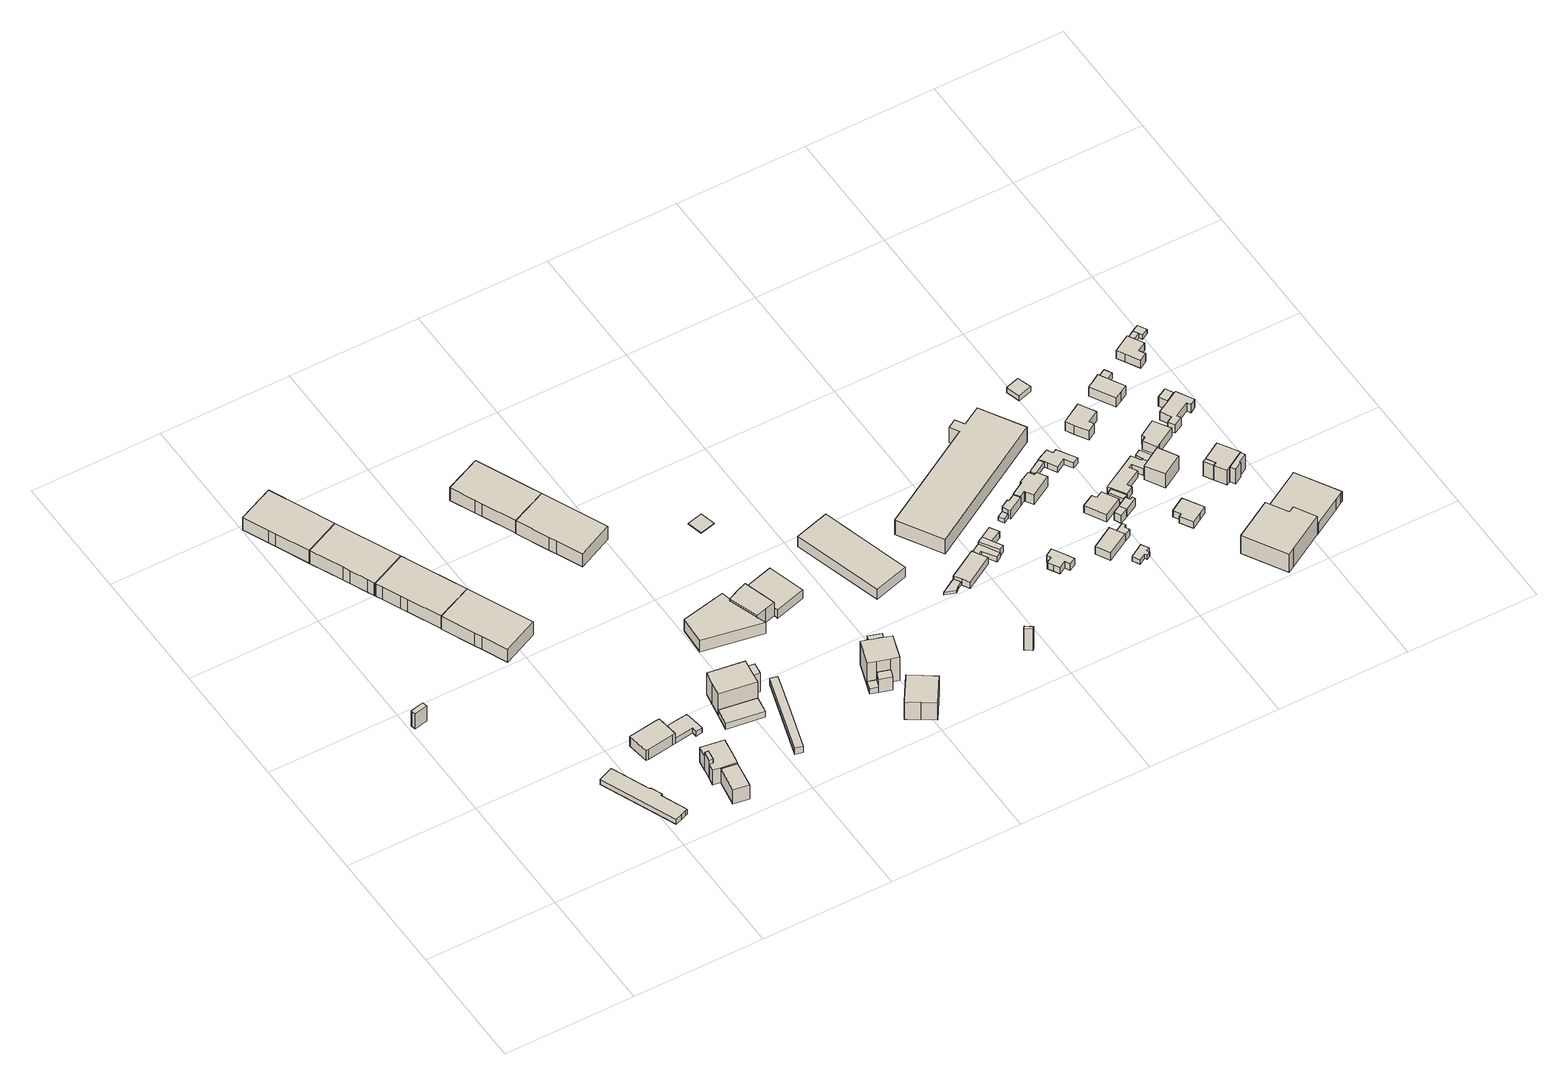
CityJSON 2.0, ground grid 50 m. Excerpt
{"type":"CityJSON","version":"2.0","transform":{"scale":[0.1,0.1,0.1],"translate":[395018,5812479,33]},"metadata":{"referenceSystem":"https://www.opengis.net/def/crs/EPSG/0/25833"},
"CityObjects":{
"building1":{"type":"Building","attributes":{"Gemeindeschluessel":"11000008","BezugspunktDach":"2200","function":"51009_1610","measuredHeight":7.17,"storeysAboveGround":0},"address":[{"country":"Germany","locality":"Berlin"}],"geometry":[{"type":"Solid","lod":"1","boundaries":[[[[0,1,2,3]],[[4,5,6,7]],[[4,7,3,2]],[[5,4,2,1]],[[6,5,1,0]],[[7,6,0,3]]]]}]},
"building2":{"type":"Building","attributes":{"Gemeindeschluessel":"11000008","BezugspunktDach":"2200","function":"31001_2463","measuredHeight":3.11,"storeysAboveGround":1},"address":[{"country":"Germany","locality":"Berlin","thoroughfareNumber":"16 (2)","thoroughfareName":"Späthstraße"}],"geometry":[{"type":"Solid","lod":"1","boundaries":[[[[8,9,10,11,12,13,14,15,16,17,18]],[[19,20,21,22,23,24,25,26,27,28,29]],[[19,29,18,17]],[[20,19,17,16]],[[21,20,16,15]],[[22,21,15,14]],[[23,22,14,13]],[[24,23,13,12]],[[25,24,12,11]],[[26,25,11,10]],[[27,26,10,9]],[[28,27,9,8]],[[29,28,8,18]]]]}]},
"building3":{"type":"Building","attributes":{"Gemeindeschluessel":"11000008","BezugspunktDach":"2200","function":"31001_3060","measuredHeight":6.16,"storeysAboveGround":2},"address":[{"country":"Germany","locality":"Berlin","thoroughfareNumber":"89 (3)","thoroughfareName":"Haarlemer Straße"}],"geometry":[{"type":"Solid","lod":"1","boundaries":[[[[30,31,32,33,34,35]],[[36,37,38,39,40,41]],[[36,41,35,34]],[[37,36,34,33]],[[38,37,33,32]],[[39,38,32,31]],[[40,39,31,30]],[[41,40,30,35]]]]}]},
"building4":{"type":"Building","attributes":{"Gemeindeschluessel":"11000008","BezugspunktDach":"2200","function":"31001_3060","measuredHeight":6.21,"storeysAboveGround":2},"address":[{"country":"Germany","locality":"Berlin","thoroughfareNumber":"89 (2)","thoroughfareName":"Haarlemer Straße"}],"geometry":[{"type":"Solid","lod":"1","boundaries":[[[[42,43,44,45,46,47,48,49,33,32]],[[50,51,52,53,54,55,56,57,58,59]],[[50,59,32,33]],[[51,50,33,49]],[[52,51,49,48]],[[53,52,48,47]],[[54,53,47,46]],[[55,54,46,45]],[[56,55,45,44]],[[57,56,44,43]],[[58,57,43,42]],[[59,58,42,32]]]]}]},
"building5":{"type":"Building","attributes":{"Gemeindeschluessel":"11000008","BezugspunktDach":"2200","function":"31001_3060","measuredHeight":6.17,"storeysAboveGround":2},"address":[{"country":"Germany","locality":"Berlin","thoroughfareNumber":"89 (1)","thoroughfareName":"Haarlemer Straße"}],"geometry":[{"type":"Solid","lod":"1","boundaries":[[[[60,61,62,63,64,65,66,67,47,46]],[[68,69,70,71,72,73,74,75,76,77]],[[68,77,46,47]],[[69,68,47,67]],[[70,69,67,66]],[[71,70,66,65]],[[72,71,65,64]],[[73,72,64,63]],[[74,73,63,62]],[[75,74,62,61]],[[76,75,61,60]],[[77,76,60,46]]]]}]},
"building6":{"type":"Building","attributes":{"Gemeindeschluessel":"11000008","BezugspunktDach":"2200","function":"31001_2120","measuredHeight":5.02,"storeysAboveGround":1},"address":[{"country":"Germany","locality":"Berlin","thoroughfareNumber":"16 (4)","thoroughfareName":"Späthstraße"}],"geometry":[{"type":"Solid","lod":"1","boundaries":[[[[78,79,80,81,82,83,84,85,86]],[[87,88,89,90,91,92,93,94,95]],[[87,95,86,85]],[[88,87,85,84]],[[89,88,84,83]],[[90,89,83,82]],[[91,90,82,81]],[[92,91,81,80]],[[93,92,80,79]],[[94,93,79,78]],[[95,94,78,86]]]]}]},
"building7":{"type":"Building","attributes":{"Gemeindeschluessel":"11000008","BezugspunktDach":"2200","function":"31001_3060","measuredHeight":6.37,"storeysAboveGround":2},"address":[{"country":"Germany","locality":"Berlin","thoroughfareNumber":"89","thoroughfareName":"Haarlemer Straße"}],"geometry":[{"type":"Solid","lod":"1","boundaries":[[[[96,97,98,99,65,64]],[[100,101,102,103,104,105]],[[100,105,64,65]],[[101,100,65,99]],[[102,101,99,98]],[[103,102,98,97]],[[104,103,97,96]],[[105,104,96,64]]]]}]},
"building8":{"type":"Building","attributes":{"Gemeindeschluessel":"11000008","BezugspunktDach":"2200","function":"51009_1610","measuredHeight":8.6,"storeysAboveGround":0},"address":[{"country":"Germany","locality":"Berlin"}],"geometry":[{"type":"Solid","lod":"1","boundaries":[[[[106,107,108,109]],[[110,111,112,113]],[[110,113,109,108]],[[111,110,108,107]],[[112,111,107,106]],[[113,112,106,109]]]]}]},
"building9":{"type":"Building","attributes":{"Gemeindeschluessel":"11000008","function":"31001_1010"},"address":[{"country":"Germany","locality":"Berlin","thoroughfareNumber":"16","thoroughfareName":"Späthstraße"}],"children":["building9-1","building9-2"]},
"building9-1":{"type":"BuildingPart","attributes":{"BezugspunktDach":"2200","measuredHeight":9.26,"storeysAboveGround":1},"parents":["building9"],"geometry":[{"type":"MultiSurface","lod":"1","boundaries":[[[114,115,116,117,118,119,120,121,122,123,124,125]],[[126,127,128,129,130,131,132,133,134,135,136,137]],[[126,137,125,124]],[[127,126,124,123]],[[128,127,123,122]],[[129,128,122,121]],[[130,129,121,120]],[[131,130,120,119]],[[132,131,119,118]],[[133,132,118,117]],[[134,133,117,116]],[[135,134,116,115]],[[138,139,115,114]],[[137,136,114,125]],[[136,135,139,138]]]}]},
"building9-2":{"type":"BuildingPart","attributes":{"BezugspunktDach":"2200","measuredHeight":8.13,"storeysAboveGround":1},"parents":["building9"],"geometry":[{"type":"Solid","lod":"1","boundaries":[[[[140,139,138,141]],[[136,135,142,143]],[[136,143,141,138]],[[142,135,139,140]],[[143,142,140,141]],[[135,136,138,139]]]]}]},
"building10":{"type":"Building","attributes":{"Gemeindeschluessel":"11000008","BezugspunktDach":"2200","function":"31001_2054","measuredHeight":2.86,"storeysAboveGround":1},"address":[{"country":"Germany","locality":"Berlin","thoroughfareNumber":"16 (3)","thoroughfareName":"Späthstraße"}],"geometry":[{"type":"Solid","lod":"1","boundaries":[[[[144,145,146,147,148,149,150,151]],[[152,153,154,155,156,157,158,159]],[[152,159,151,150]],[[153,152,150,149]],[[154,153,149,148]],[[155,154,148,147]],[[156,155,147,146]],[[157,156,146,145]],[[158,157,145,144]],[[159,158,144,151]]]]}]},
"building11":{"type":"Building","attributes":{"Gemeindeschluessel":"11000008","BezugspunktDach":"2200","function":"31001_2020","measuredHeight":2.78,"storeysAboveGround":1},"address":[{"country":"Germany","locality":"Berlin","thoroughfareNumber":"19 (1)","thoroughfareName":"Späthstraße"}],"geometry":[{"type":"Solid","lod":"1","boundaries":[[[[160,161,162,163]],[[164,165,166,167]],[[164,167,163,162]],[[165,164,162,161]],[[166,165,161,160]],[[167,166,160,163]]]]}]},
"building12":{"type":"Building","attributes":{"Gemeindeschluessel":"11000008","function":"31001_1010"},"address":[{"country":"Germany","locality":"Berlin","thoroughfareNumber":"19","thoroughfareName":"Späthstraße"}],"children":["building12-1","building12-2"]},
"building12-1":{"type":"BuildingPart","attributes":{"BezugspunktDach":"2200","measuredHeight":11.76,"storeysAboveGround":2},"parents":["building12"],"geometry":[{"type":"MultiSurface","lod":"1","boundaries":[[[168,169,170,171,172,173]],[[174,175,176,177,178,179]],[[174,179,173,172]],[[175,174,172,171]],[[176,175,171,170]],[[180,181,182,176,170,169]],[[178,183,184,180,177,169,168]],[[179,178,168,173]],[[177,182,181,180]],[[177,180,184,183]]]}]},
"building12-2":{"type":"BuildingPart","attributes":{"BezugspunktDach":"2200","measuredHeight":8.85,"storeysAboveGround":2},"parents":["building12"],"geometry":[{"type":"MultiSurface","lod":"1","boundaries":[[[185,186,181,184]],[[182,187,188,183]],[[187,182,181,186]],[[188,187,186,185]],[[183,188,185,184]],[[182,177,180,181]],[[183,184,180,177]]]}]},
"building13":{"type":"Building","attributes":{"Gemeindeschluessel":"11000008","BezugspunktDach":"2200","function":"31001_2143","measuredHeight":4.46,"storeysAboveGround":1},"address":[{"country":"Germany","locality":"Berlin","thoroughfareNumber":"19 (2)","thoroughfareName":"Späthstraße"}],"geometry":[{"type":"Solid","lod":"1","boundaries":[[[[189,190,191,192,193]],[[194,195,196,197,198]],[[194,198,193,192]],[[195,194,192,191]],[[196,195,191,190]],[[197,196,190,189]],[[198,197,189,193]]]]}]},
"building14":{"type":"Building","attributes":{"Gemeindeschluessel":"11000008","BezugspunktDach":"2200","function":"31001_3060","measuredHeight":6.05,"storeysAboveGround":2},"address":[{"country":"Germany","locality":"Berlin","thoroughfareNumber":"89 (5)","thoroughfareName":"Haarlemer Straße"}],"geometry":[{"type":"Solid","lod":"1","boundaries":[[[[199,200,201,202,203,204]],[[205,206,207,208,209,210]],[[205,210,204,203]],[[206,205,203,202]],[[207,206,202,201]],[[208,207,201,200]],[[209,208,200,199]],[[210,209,199,204]]]]}]},
"building15":{"type":"Building","attributes":{"Gemeindeschluessel":"11000008","BezugspunktDach":"2200","function":"31001_3060","measuredHeight":6.31,"storeysAboveGround":2},"address":[{"country":"Germany","locality":"Berlin","thoroughfareNumber":"89 (4)","thoroughfareName":"Haarlemer Straße"}],"geometry":[{"type":"Solid","lod":"1","boundaries":[[[[211,212,213,214,202,201]],[[215,216,217,218,219,220]],[[215,220,201,202]],[[216,215,202,214]],[[217,216,214,213]],[[218,217,213,212]],[[219,218,212,211]],[[220,219,211,201]]]]}]},
"building16":{"type":"Building","attributes":{"Gemeindeschluessel":"11000008","function":"51009_1610"},"address":[{"country":"Germany","locality":"Berlin"}],"children":["building16-1","building16-2"]},
"building16-1":{"type":"BuildingPart","attributes":{"BezugspunktDach":"2200","measuredHeight":5.35,"storeysAboveGround":0},"parents":["building16"],"geometry":[{"type":"Solid","lod":"1","boundaries":[[[[221,222,223,224,225,226,227]],[[228,229,230,231,232,233,234]],[[228,234,227,226]],[[229,228,226,225]],[[230,229,225,224]],[[233,232,222,221]],[[234,233,221,227]],[[230,224,223,231]],[[232,231,223,222]]]]}]},
"building16-2":{"type":"BuildingPart","attributes":{"BezugspunktDach":"2200","measuredHeight":6.79,"storeysAboveGround":0},"parents":["building16"],"geometry":[{"type":"MultiSurface","lod":"1","boundaries":[[[235,236,237,238,239,240,241]],[[230,242,243,244,245,232,231]],[[230,224,223,231,241,240]],[[242,230,240,239]],[[243,242,239,238]],[[244,243,238,237]],[[245,244,237,236]],[[232,245,236,235]],[[223,222,235,241]],[[231,223,224,230]],[[231,232,222,223]]]}]},
"building17":{"type":"Building","attributes":{"Gemeindeschluessel":"11000008","BezugspunktDach":"2200","function":"31001_2020","measuredHeight":8.89,"storeysAboveGround":2},"address":[{"country":"Germany","locality":"Berlin","thoroughfareNumber":"21 (1)","thoroughfareName":"Späthstraße"}],"geometry":[{"type":"Solid","lod":"1","boundaries":[[[[246,247,248,249,250,251,252]],[[253,254,255,256,257,258,259]],[[253,259,252,251]],[[254,253,251,250]],[[255,254,250,249]],[[256,255,249,248]],[[257,256,248,247]],[[258,257,247,246]],[[259,258,246,252]]]]}]},
"building18":{"type":"Building","attributes":{"Gemeindeschluessel":"11000008","function":"31001_1010"},"address":[{"country":"Germany","locality":"Berlin","thoroughfareNumber":"21, 22, 23","thoroughfareName":"Späthstraße"}],"children":["building18-1","building18-2","building18-3","building18-4"]},
"building18-1":{"type":"BuildingPart","attributes":{"BezugspunktDach":"2200","measuredHeight":11.66,"storeysAboveGround":3},"parents":["building18"],"geometry":[{"type":"MultiSurface","lod":"1","boundaries":[[[260,261,262,263,264,265,266,267,268,269]],[[270,271,272,273,274,275,276,277,278,279]],[[270,279,269,268]],[[271,270,268,267]],[[272,271,267,266]],[[280,281,266,265]],[[274,273,265,264]],[[275,274,264,263]],[[276,275,263,262]],[[277,276,262,261]],[[278,282,283,261,260]],[[284,285,278,260,269]],[[286,273,272,281,280]],[[277,283,282,278]],[[287,279,278,285,284]]]}]},
"building18-2":{"type":"BuildingPart","attributes":{"BezugspunktDach":"2200","measuredHeight":10.71,"storeysAboveGround":3},"parents":["building18"],"geometry":[{"type":"Solid","lod":"1","boundaries":[[[[280,288,289,290,281]],[[271,291,292,273,272]],[[271,272,281,290]],[[291,271,290,289]],[[292,291,289,288]],[[273,292,288,280]],[[272,273,280,281]]]]}]},
"building18-3":{"type":"BuildingPart","attributes":{"BezugspunktDach":"2200","measuredHeight":6.31,"storeysAboveGround":3},"parents":["building18"],"geometry":[{"type":"Solid","lod":"1","boundaries":[[[[293,283,282,294]],[[295,296,297,298]],[[295,285,299,298,294,282]],[[296,295,282,278,277,283]],[[297,296,283,293]],[[298,297,293,294]],[[298,299,285,295]],[[283,277,278,282]]]]}]},
"building18-4":{"type":"BuildingPart","attributes":{"BezugspunktDach":"2200","measuredHeight":2.58,"storeysAboveGround":3},"parents":["building18"],"geometry":[{"type":"Solid","lod":"1","boundaries":[[[[299,285,284,300]],[[301,295,298,302]],[[301,302,300,284]],[[295,301,284,279,278,285]],[[295,285,295,298]],[[302,298,299,300]],[[285,278,279,284]],[[295,285,299,298]]]]}]},
"building19":{"type":"Building","attributes":{"Gemeindeschluessel":"11000008","BezugspunktDach":"2200","function":"31001_2130","measuredHeight":3.97,"storeysAboveGround":1},"address":[{"country":"Germany","locality":"Berlin","thoroughfareNumber":"158","thoroughfareName":"Späthstraße"}],"geometry":[{"type":"Solid","lod":"1","boundaries":[[[[303,304,305,306,307,308]],[[309,310,311,312,313,314]],[[309,314,308,307]],[[310,309,307,306]],[[311,310,306,305]],[[312,311,305,304]],[[313,312,304,303]],[[314,313,303,308]]]]}]},
"building20":{"type":"Building","attributes":{"Gemeindeschluessel":"11000008","BezugspunktDach":"2200","function":"31001_3000","measuredHeight":0.2,"storeysAboveGround":1},"address":[{"country":"Germany","locality":"Berlin","thoroughfareNumber":"50","thoroughfareName":"Neue Späthstraße"}],"geometry":[{"type":"Solid","lod":"1","boundaries":[[[[315,316,317,318]],[[319,320,321,322]],[[319,322,318,317]],[[320,319,317,316]],[[321,320,316,315]],[[322,321,315,318]]]]}]},
"building21":{"type":"Building","attributes":{"Gemeindeschluessel":"11000008","BezugspunktDach":"2200","function":"31001_2054","measuredHeight":4.8,"storeysAboveGround":1},"address":[{"country":"Germany","locality":"Berlin","thoroughfareNumber":"49","thoroughfareName":"Neue Späthstraße"}],"geometry":[{"type":"Solid","lod":"1","boundaries":[[[[323,324,325,326]],[[327,328,329,330]],[[327,330,326,325]],[[328,327,325,324]],[[329,328,324,323]],[[330,329,323,326]]]]}]},
"building22":{"type":"Building","attributes":{"Gemeindeschluessel":"11000008","BezugspunktDach":"2200","function":"51009_1610","measuredHeight":10.32,"storeysAboveGround":0},"address":[{"country":"Germany","locality":"Berlin"}],"geometry":[{"type":"Solid","lod":"1","boundaries":[[[[331,332,333,334]],[[335,336,337,338]],[[335,338,334,333]],[[336,335,333,332]],[[337,336,332,331]],[[338,337,331,334]]]]}]},
"building23":{"type":"Building","attributes":{"Gemeindeschluessel":"11000008","BezugspunktDach":"2200","function":"31001_2463","measuredHeight":1.23,"storeysAboveGround":1},"address":[{"country":"Germany","locality":"Berlin","thoroughfareNumber":"154 (1)","thoroughfareName":"Späthstraße"}],"geometry":[{"type":"Solid","lod":"1","boundaries":[[[[339,340,341,342,343]],[[344,345,346,347,348]],[[344,348,343,342]],[[345,344,342,341]],[[346,345,341,340]],[[347,346,340,339]],[[348,347,339,343]]]]}]},
"building24":{"type":"Building","attributes":{"Gemeindeschluessel":"11000008","BezugspunktDach":"2200","function":"31001_1010","measuredHeight":3.31,"storeysAboveGround":1},"address":[{"country":"Germany","locality":"Berlin","thoroughfareNumber":"154","thoroughfareName":"Späthstraße"}],"geometry":[{"type":"Solid","lod":"1","boundaries":[[[[349,350,351,352,353,354]],[[355,356,357,358,359,360]],[[355,360,354,353]],[[356,355,353,352]],[[357,356,352,351]],[[358,357,351,350]],[[359,358,350,349]],[[360,359,349,354]]]]}]},
"building25":{"type":"Building","attributes":{"Gemeindeschluessel":"11000008","BezugspunktDach":"2200","function":"31001_2723","measuredHeight":2.35,"storeysAboveGround":1},"address":[{"country":"Germany","locality":"Berlin","thoroughfareNumber":"154 (2)","thoroughfareName":"Späthstraße"}],"geometry":[{"type":"Solid","lod":"1","boundaries":[[[[361,362,363,364,365,366]],[[367,368,369,370,371,372]],[[367,372,366,365]],[[368,367,365,364]],[[369,368,364,363]],[[370,369,363,362]],[[371,370,362,361]],[[372,371,361,366]]]]}]},
"building26":{"type":"Building","attributes":{"Gemeindeschluessel":"11000008","BezugspunktDach":"2200","function":"31001_2723","measuredHeight":3.11,"storeysAboveGround":1},"address":[{"country":"Germany","locality":"Berlin","thoroughfareNumber":"154 (3)","thoroughfareName":"Späthstraße"}],"geometry":[{"type":"Solid","lod":"1","boundaries":[[[[373,374,375,376,377]],[[378,379,380,381,382]],[[378,382,377,376]],[[379,378,376,375]],[[380,379,375,374]],[[381,380,374,373]],[[382,381,373,377]]]]}]},
"building27":{"type":"Building","attributes":{"Gemeindeschluessel":"11000008","BezugspunktDach":"2200","function":"31001_1312","measuredHeight":3.09,"storeysAboveGround":1},"address":[{"country":"Germany","locality":"Berlin","thoroughfareNumber":"154 (4)","thoroughfareName":"Späthstraße"}],"geometry":[{"type":"Solid","lod":"1","boundaries":[[[[375,383,384,376]],[[385,386,387,388]],[[385,388,376,384]],[[386,385,384,383]],[[387,386,383,375]],[[388,387,375,376]]]]}]},
"building28":{"type":"Building","attributes":{"Gemeindeschluessel":"11000008","BezugspunktDach":"2200","function":"31001_1312","measuredHeight":4.77,"storeysAboveGround":1},"address":[{"country":"Germany","locality":"Berlin","thoroughfareNumber":"154 (26)","thoroughfareName":"Späthstraße"}],"geometry":[{"type":"Solid","lod":"1","boundaries":[[[[389,390,391,392,393,394,395,396,397,398]],[[399,400,401,402,403,404,405,406,407,408]],[[399,408,398,397]],[[400,399,397,396]],[[401,400,396,395]],[[402,401,395,394]],[[403,402,394,393]],[[404,403,393,392]],[[405,404,392,391]],[[406,405,391,390]],[[407,406,390,389]],[[408,407,389,398]]]]}]},
"building29":{"type":"Building","attributes":{"Gemeindeschluessel":"11000008","BezugspunktDach":"2200","function":"31001_2723","measuredHeight":1.91,"storeysAboveGround":1},"address":[{"country":"Germany","locality":"Berlin","thoroughfareNumber":"154 (5)","thoroughfareName":"Späthstraße"}],"geometry":[{"type":"Solid","lod":"1","boundaries":[[[[409,410,411,412]],[[413,414,415,416]],[[413,416,412,411]],[[414,413,411,410]],[[415,414,410,409]],[[416,415,409,412]]]]}]},
"building30":{"type":"Building","attributes":{"Gemeindeschluessel":"11000008","BezugspunktDach":"2200","function":"31001_2120","measuredHeight":7.06,"storeysAboveGround":1},"address":[{"country":"Germany","locality":"Berlin","thoroughfareNumber":"47","thoroughfareName":"Neue Späthstraße"}],"geometry":[{"type":"Solid","lod":"1","boundaries":[[[[417,418,419,420,421,422,423,424]],[[425,426,427,428,429,430,431,432]],[[425,432,424,423]],[[426,425,423,422]],[[427,426,422,421]],[[428,427,421,420]],[[429,428,420,419]],[[430,429,419,418]],[[431,430,418,417]],[[432,431,417,424]]]]}]},
"building31":{"type":"Building","attributes":{"Gemeindeschluessel":"11000008","BezugspunktDach":"2200","function":"31001_2723","measuredHeight":4.22,"storeysAboveGround":1},"address":[{"country":"Germany","locality":"Berlin","thoroughfareNumber":"154 (6)","thoroughfareName":"Späthstraße"}],"geometry":[{"type":"Solid","lod":"1","boundaries":[[[[433,434,435,436,437,438,439]],[[440,441,442,443,444,445,446]],[[440,446,439,438]],[[441,440,438,437]],[[442,441,437,436]],[[443,442,436,435]],[[444,443,435,434]],[[445,444,434,433]],[[446,445,433,439]]]]}]},
"building32":{"type":"Building","attributes":{"Gemeindeschluessel":"11000008","BezugspunktDach":"2200","function":"31001_1010","measuredHeight":5.67,"storeysAboveGround":1},"address":[{"country":"Germany","locality":"Berlin","thoroughfareNumber":"154 (7)","thoroughfareName":"Späthstraße"}],"geometry":[{"type":"Solid","lod":"1","boundaries":[[[[447,448,449,450,451,452,453,454,455,456,457,458]],[[459,460,461,462,463,464,465,466,467,468,443,442]],[[459,442,458,457]],[[460,459,457,456]],[[461,460,456,455]],[[462,461,455,454]],[[463,462,454,453]],[[464,463,453,452]],[[465,464,452,451]],[[466,465,451,450]],[[467,466,450,449]],[[468,467,449,448]],[[443,468,448,447]],[[442,443,447,458]]]]}]},
"building33":{"type":"Building","attributes":{"Gemeindeschluessel":"11000008","function":"31001_1010"},"address":[{"country":"Germany","locality":"Berlin","thoroughfareNumber":"153","thoroughfareName":"Späthstraße"}],"children":["building33-1","building33-2"]},
"building33-1":{"type":"BuildingPart","attributes":{"BezugspunktDach":"2200","measuredHeight":4.04,"storeysAboveGround":1},"parents":["building33"],"geometry":[{"type":"MultiSurface","lod":"1","boundaries":[[[469,470,471,472,473,474]],[[475,476,477,478,479,480]],[[475,480,474,473]],[[476,475,473,472]],[[481,482,472,471]],[[483,481,477,471,470]],[[479,478,470,469]],[[480,479,469,474]],[[477,476,482,481]],[[484,478,477,481,483]]]}]},
"building33-2":{"type":"BuildingPart","attributes":{"BezugspunktDach":"2200","measuredHeight":3.23,"storeysAboveGround":1},"parents":["building33"],"geometry":[{"type":"MultiSurface","lod":"1","boundaries":[[[483,485,486,487,488,482]],[[489,490,491,492,478,476]],[[489,476,482,488]],[[490,489,488,487]],[[491,490,487,486]],[[492,491,486,485]],[[478,492,485,483]],[[476,477,481,482]],[[483,481,477,478]]]}]},
"building34":{"type":"Building","attributes":{"Gemeindeschluessel":"11000008","BezugspunktDach":"2200","function":"31001_2020","measuredHeight":2.27,"storeysAboveGround":1},"address":[{"country":"Germany","locality":"Berlin","thoroughfareNumber":"152 (2)","thoroughfareName":"Späthstraße"}],"geometry":[{"type":"Solid","lod":"1","boundaries":[[[[493,494,495,496,497,498,499,500]],[[501,502,503,504,505,506,507,508]],[[501,508,500,499]],[[502,501,499,498]],[[503,502,498,497]],[[504,503,497,496]],[[505,504,496,495]],[[506,505,495,494]],[[507,506,494,493]],[[508,507,493,500]]]]}]},
"building35":{"type":"Building","attributes":{"Gemeindeschluessel":"11000008","BezugspunktDach":"2200","function":"31001_2723","measuredHeight":2.2,"storeysAboveGround":1},"address":[{"country":"Germany","locality":"Berlin","thoroughfareNumber":"154 (8)","thoroughfareName":"Späthstraße"}],"geometry":[{"type":"Solid","lod":"1","boundaries":[[[[509,510,511,512]],[[513,514,515,516]],[[513,516,512,511]],[[514,513,511,510]],[[515,514,510,509]],[[516,515,509,512]]]]}]},
"building36":{"type":"Building","attributes":{"Gemeindeschluessel":"11000008","BezugspunktDach":"2200","function":"31001_1010","measuredHeight":3.42,"storeysAboveGround":1},"address":[{"country":"Germany","locality":"Berlin","thoroughfareNumber":"154 (25)","thoroughfareName":"Späthstraße"}],"geometry":[{"type":"Solid","lod":"1","boundaries":[[[[517,518,519,520,521,522]],[[523,524,525,526,527,528]],[[523,528,522,521]],[[524,523,521,520]],[[525,524,520,519]],[[526,525,519,518]],[[527,526,518,517]],[[528,527,517,522]]]]}]},
"building37":{"type":"Building","attributes":{"Gemeindeschluessel":"11000008","BezugspunktDach":"2200","function":"31001_2723","measuredHeight":3.75,"storeysAboveGround":1},"address":[{"country":"Germany","locality":"Berlin","thoroughfareNumber":"153 (1)","thoroughfareName":"Späthstraße"}],"geometry":[{"type":"Solid","lod":"1","boundaries":[[[[529,530,531,532]],[[533,534,535,536]],[[533,536,532,531]],[[534,533,531,530]],[[535,534,530,529]],[[536,535,529,532]]]]}]},
"building38":{"type":"Building","attributes":{"Gemeindeschluessel":"11000008","BezugspunktDach":"2200","function":"31001_2723","measuredHeight":3.74,"storeysAboveGround":1},"address":[{"country":"Germany","locality":"Berlin","thoroughfareNumber":"153 (2)","thoroughfareName":"Späthstraße"}],"geometry":[{"type":"Solid","lod":"1","boundaries":[[[[530,537,538,539,540,531]],[[541,542,543,544,534,533]],[[541,533,531,540]],[[542,541,540,539]],[[543,542,539,538]],[[544,543,538,537]],[[534,544,537,530]],[[533,534,530,531]]]]}]},
"building39":{"type":"Building","attributes":{"Gemeindeschluessel":"11000008","BezugspunktDach":"2200","function":"31001_1010","measuredHeight":3.72,"storeysAboveGround":1},"address":[{"country":"Germany","locality":"Berlin","thoroughfareNumber":"154 (9)","thoroughfareName":"Späthstraße"}],"geometry":[{"type":"Solid","lod":"1","boundaries":[[[[545,546,547,548,549,550,551,552,553,554,555]],[[556,557,558,559,560,561,562,563,564,565,566]],[[556,566,555,554]],[[557,556,554,553]],[[558,557,553,552]],[[559,558,552,551]],[[560,559,551,550]],[[561,560,550,549]],[[562,561,549,548]],[[563,562,548,547]],[[564,563,547,546]],[[565,564,546,545]],[[566,565,545,555]]]]}]},
"building40":{"type":"Building","attributes":{"Gemeindeschluessel":"11000008","BezugspunktDach":"2200","function":"31001_2723","measuredHeight":3.05,"storeysAboveGround":1},"address":[{"country":"Germany","locality":"Berlin","thoroughfareNumber":"154 (24)","thoroughfareName":"Späthstraße"}],"geometry":[{"type":"Solid","lod":"1","boundaries":[[[[567,568,569,570]],[[571,572,573,574]],[[571,574,570,569]],[[572,571,569,568]],[[573,572,568,567]],[[574,573,567,570]]]]}]},
"building41":{"type":"Building","attributes":{"Gemeindeschluessel":"11000008","BezugspunktDach":"2200","function":"31001_1010","measuredHeight":3.1,"storeysAboveGround":1},"address":[{"country":"Germany","locality":"Berlin","thoroughfareNumber":"154 (23)","thoroughfareName":"Späthstraße"}],"geometry":[{"type":"Solid","lod":"1","boundaries":[[[[575,576,577,578,579,580,581,582,583,584,585,586,587]],[[588,589,590,591,592,593,594,595,596,597,598,599,600]],[[588,600,587,586]],[[589,588,586,585]],[[590,589,585,584]],[[591,590,584,583]],[[592,591,583,582]],[[593,592,582,581]],[[594,593,581,580]],[[595,594,580,579]],[[596,595,579,578]],[[597,596,578,577]],[[598,597,577,576]],[[599,598,576,575]],[[600,599,575,587]]]]}]},
"building42":{"type":"Building","attributes":{"Gemeindeschluessel":"11000008","BezugspunktDach":"2200","function":"31001_2143","measuredHeight":3.36,"storeysAboveGround":1},"address":[{"country":"Germany","locality":"Berlin","thoroughfareNumber":"152 (1)","thoroughfareName":"Späthstraße"}],"geometry":[{"type":"Solid","lod":"1","boundaries":[[[[601,602,603,604,605,606,607]],[[608,609,610,611,612,613,614]],[[608,614,607,606]],[[609,608,606,605]],[[610,609,605,604]],[[611,610,604,603]],[[612,611,603,602]],[[613,612,602,601]],[[614,613,601,607]]]]}]},
"building43":{"type":"Building","attributes":{"Gemeindeschluessel":"11000008","BezugspunktDach":"2200","function":"31001_2463","measuredHeight":2.39,"storeysAboveGround":1},"address":[{"country":"Germany","locality":"Berlin","thoroughfareNumber":"49 (1)","thoroughfareName":"Neue Späthstraße"}],"geometry":[{"type":"Solid","lod":"1","boundaries":[[[[615,616,617,618]],[[619,620,621,622]],[[619,622,618,617]],[[620,619,617,616]],[[621,620,616,615]],[[622,621,615,618]]]]}]},
"building44":{"type":"Building","attributes":{"Gemeindeschluessel":"11000008","BezugspunktDach":"2200","function":"31001_1010","measuredHeight":5.94,"storeysAboveGround":1},"address":[{"country":"Germany","locality":"Berlin","thoroughfareNumber":"154 (10)","thoroughfareName":"Späthstraße"}],"geometry":[{"type":"Solid","lod":"1","boundaries":[[[[623,624,625,626,627,628,629,630]],[[631,632,633,634,635,636,637,638]],[[631,638,630,629]],[[632,631,629,628]],[[633,632,628,627]],[[634,633,627,626]],[[635,634,626,625]],[[636,635,625,624]],[[637,636,624,623]],[[638,637,623,630]]]]}]},
"building45":{"type":"Building","attributes":{"Gemeindeschluessel":"11000008","BezugspunktDach":"2200","function":"31001_2463","measuredHeight":6.71,"storeysAboveGround":1},"address":[{"country":"Germany","locality":"Berlin","thoroughfareNumber":"153 (3)","thoroughfareName":"Späthstraße"}],"geometry":[{"type":"Solid","lod":"1","boundaries":[[[[639,640,641,642]],[[643,644,645,646]],[[643,646,642,641]],[[644,643,641,640]],[[645,644,640,639]],[[646,645,639,642]]]]}]},
"building46":{"type":"Building","attributes":{"Gemeindeschluessel":"11000008","BezugspunktDach":"2200","function":"31001_2723","measuredHeight":2.61,"storeysAboveGround":1},"address":[{"country":"Germany","locality":"Berlin","thoroughfareNumber":"154 (22)","thoroughfareName":"Späthstraße"}],"geometry":[{"type":"Solid","lod":"1","boundaries":[[[[647,648,649,650,651,652]],[[653,654,655,656,657,658]],[[653,658,652,651]],[[654,653,651,650]],[[655,654,650,649]],[[656,655,649,648]],[[657,656,648,647]],[[658,657,647,652]]]]}]},
"building47":{"type":"Building","attributes":{"Gemeindeschluessel":"11000008","BezugspunktDach":"2200","function":"31001_2020","measuredHeight":8.58,"storeysAboveGround":2},"address":[{"country":"Germany","locality":"Berlin","thoroughfareNumber":"148","thoroughfareName":"Späthstraße"}],"geometry":[{"type":"Solid","lod":"1","boundaries":[[[[659,660,661,662,663,664,665]],[[666,667,668,669,670,671,672]],[[666,672,665,664]],[[667,666,664,663]],[[668,667,663,662]],[[669,668,662,661]],[[670,669,661,660]],[[671,670,660,659]],[[672,671,659,665]]]]}]},
"building48":{"type":"Building","attributes":{"Gemeindeschluessel":"11000008","BezugspunktDach":"2200","function":"51009_1610","measuredHeight":6.85,"storeysAboveGround":0},"address":[{"country":"Germany","locality":"Berlin"}],"geometry":[{"type":"Solid","lod":"1","boundaries":[[[[673,674,675,676]],[[677,678,679,680]],[[677,680,676,675]],[[678,677,675,674]],[[679,678,674,673]],[[680,679,673,676]]]]}]},
"building49":{"type":"Building","attributes":{"Gemeindeschluessel":"11000008","BezugspunktDach":"2200","function":"31001_1010","measuredHeight":5.76,"storeysAboveGround":1},"address":[{"country":"Germany","locality":"Berlin","thoroughfareNumber":"154 (21)","thoroughfareName":"Späthstraße"}],"geometry":[{"type":"Solid","lod":"1","boundaries":[[[[681,682,683,684,685,686,687,688]],[[689,690,691,692,693,694,695,696]],[[689,696,688,687]],[[690,689,687,686]],[[691,690,686,685]],[[692,691,685,684]],[[693,692,684,683]],[[694,693,683,682]],[[695,694,682,681]],[[696,695,681,688]]]]}]},
"building50":{"type":"Building","attributes":{"Gemeindeschluessel":"11000008","BezugspunktDach":"2200","function":"31001_1010","measuredHeight":6.99,"storeysAboveGround":2},"address":[{"country":"Germany","locality":"Berlin","thoroughfareNumber":"152","thoroughfareName":"Späthstraße"}],"geometry":[{"type":"Solid","lod":"1","boundaries":[[[[697,698,699,700,701,702,703,704]],[[705,706,707,708,709,679,678,677]],[[705,677,704,703]],[[706,705,703,702]],[[707,706,702,701]],[[708,707,701,700]],[[709,708,700,699]],[[679,709,699,698]],[[678,679,698,697]],[[677,678,697,704]]]]}]},
"building51":{"type":"Building","attributes":{"Gemeindeschluessel":"11000008","function":"31001_1010"},"address":[{"country":"Germany","locality":"Berlin","thoroughfareNumber":"154 (11)","thoroughfareName":"Späthstraße"}],"children":["building51-1","building51-2"]},
"building51-1":{"type":"BuildingPart","attributes":{"BezugspunktDach":"2200","measuredHeight":5.76,"storeysAboveGround":1},"parents":["building51"],"geometry":[{"type":"MultiSurface","lod":"1","boundaries":[[[710,711,712,713,714,715]],[[716,717,718,719,720,721]],[[716,721,715,714]],[[717,716,714,713]],[[718,722,723,724,713,712]],[[719,718,712,711]],[[720,719,711,710]],[[721,720,710,715]],[[717,724,723,722]]]}]},
"building51-2":{"type":"BuildingPart","attributes":{"BezugspunktDach":"2200","measuredHeight":2.74,"storeysAboveGround":1},"parents":["building51"],"geometry":[{"type":"Solid","lod":"1","boundaries":[[[[723,725,726,724]],[[727,728,722,717]],[[727,717,724,726]],[[728,727,726,725]],[[722,728,725,723]],[[717,722,723,724]]]]}]},
"building52":{"type":"Building","attributes":{"Gemeindeschluessel":"11000008","BezugspunktDach":"2200","function":"31001_2723","measuredHeight":6.95,"storeysAboveGround":1},"address":[{"country":"Germany","locality":"Berlin","thoroughfareNumber":"151A (1)","thoroughfareName":"Späthstraße"}],"geometry":[{"type":"Solid","lod":"1","boundaries":[[[[729,730,731,732,701,700]],[[707,733,734,735,736,708]],[[707,708,700,701]],[[733,707,701,732]],[[734,733,732,731]],[[735,734,731,730]],[[736,735,730,729]],[[708,736,729,700]]]]}]},
"building53":{"type":"Building","attributes":{"Gemeindeschluessel":"11000008","function":"31001_2140"},"address":[{"country":"Germany","locality":"Berlin","thoroughfareNumber":"150","thoroughfareName":"Späthstraße"}],"children":["building53-1","building53-2"]},
"building53-1":{"type":"BuildingPart","attributes":{"BezugspunktDach":"2200","measuredHeight":4.81,"storeysAboveGround":1},"parents":["building53"],"geometry":[{"type":"MultiSurface","lod":"1","boundaries":[[[737,738,739,740,741,742,743,744,745,746]],[[747,748,749,750,751,752,753,754,755,756]],[[747,756,746,745]],[[748,747,745,744]],[[749,748,744,743]],[[750,749,743,742]],[[751,750,742,741]],[[752,751,741,740]],[[753,752,740,739]],[[754,753,739,738]],[[755,754,738,737]],[[757,758,759,737,746]],[[760,756,755,759,758,757]]]}]},
"building53-2":{"type":"BuildingPart","attributes":{"BezugspunktDach":"2200","measuredHeight":4.59,"storeysAboveGround":1},"parents":["building53"],"geometry":[{"type":"Solid","lod":"1","boundaries":[[[[761,758,757,762]],[[756,755,763,764]],[[756,764,762,757]],[[763,755,758,761]],[[764,763,761,762]],[[755,756,757,758]]]]}]},
"building54":{"type":"Building","attributes":{"Gemeindeschluessel":"11000008","function":"31001_1010"},"address":[{"country":"Germany","locality":"Berlin","thoroughfareNumber":"154 (20)","thoroughfareName":"Späthstraße"}],"children":["building54-1","building54-2"]},
"building54-1":{"type":"BuildingPart","attributes":{"BezugspunktDach":"2200","measuredHeight":5.97,"storeysAboveGround":1},"parents":["building54"],"geometry":[{"type":"Solid","lod":"1","boundaries":[[[[765,766,767,768,769,770,771,772,773,774,775,776,777]],[[778,779,780,781,782,783,784,785,786,787,788,789,790]],[[778,790,777,776]],[[779,778,776,775]],[[780,779,775,774]],[[782,781,773,772]],[[783,782,772,771]],[[784,783,771,770]],[[785,784,770,769]],[[786,785,769,768]],[[787,786,768,767]],[[788,787,767,766]],[[789,788,766,765]],[[790,789,765,777]],[[780,774,773,781]]]]}]},
"building54-2":{"type":"BuildingPart","attributes":{"BezugspunktDach":"2200","measuredHeight":4.28,"storeysAboveGround":1},"parents":["building54"],"geometry":[{"type":"MultiSurface","lod":"1","boundaries":[[[791,792,793,794]],[[795,781,780,796]],[[795,796,794,793]],[[781,795,793,792]],[[780,774,773,792,791]],[[796,780,791,794]],[[773,774,780,781]]]}]},
"building55":{"type":"Building","attributes":{"Gemeindeschluessel":"11000008","BezugspunktDach":"2200","function":"31001_1010","measuredHeight":7.06,"storeysAboveGround":1},"address":[{"country":"Germany","locality":"Berlin","thoroughfareNumber":"154 (12)","thoroughfareName":"Späthstraße"}],"geometry":[{"type":"Solid","lod":"1","boundaries":[[[[797,798,799,800,801,802,803,804,805]],[[806,807,808,809,810,811,812,813,814]],[[806,814,805,804]],[[807,806,804,803]],[[808,807,803,802]],[[809,808,802,801]],[[810,809,801,800]],[[811,810,800,799]],[[812,811,799,798]],[[813,812,798,797]],[[814,813,797,805]]]]}]},
"building56":{"type":"Building","attributes":{"Gemeindeschluessel":"11000008","BezugspunktDach":"2200","function":"31001_2723","measuredHeight":2.19,"storeysAboveGround":1},"address":[{"country":"Germany","locality":"Berlin","thoroughfareNumber":"154 (13)","thoroughfareName":"Späthstraße"}],"geometry":[{"type":"Solid","lod":"1","boundaries":[[[[815,816,817,818]],[[819,820,807,806]],[[819,806,818,817]],[[820,819,817,816]],[[807,820,816,815]],[[806,807,815,818]]]]}]},
"building57":{"type":"Building","attributes":{"Gemeindeschluessel":"11000008","BezugspunktDach":"2200","function":"31001_2723","measuredHeight":2.1,"storeysAboveGround":1},"address":[{"country":"Germany","locality":"Berlin","thoroughfareNumber":"154 (14)","thoroughfareName":"Späthstraße"}],"geometry":[{"type":"Solid","lod":"1","boundaries":[[[[816,821,822,823,817]],[[824,825,826,827,828]],[[824,828,817,823]],[[825,824,823,822]],[[826,825,822,821]],[[827,826,821,816]],[[828,827,816,817]]]]}]}
},
"vertices":[
[14,906,89],[65,917,89],[61,937,89],[10,925,89],[61,937,17],[65,917,17],[14,906,17],[10,925,17],
[524,86,41],[551,96,41],[571,104,41],[578,106,41],[537,205,41],[544,208,41],[526,251,41],[522,249,41],[461,395,41],[458,394,41],[404,372,41],[458,394,17],[461,395,17],[522,249,17],[526,251,17],[544,208,17],[537,205,17],[578,106,17],[571,104,17],[551,96,17],[524,86,17],[404,372,17],
[44,1884,73],[55,1858,73],[110,1735,73],[247,1797,73],[138,2040,73],[1,1979,73],[138,2040,12],[247,1797,12],[110,1735,12],[55,1858,12],[44,1884,12],[1,1979,12],
[166,1613,73],[177,1587,73],[206,1523,73],[217,1498,73],[219,1495,73],[355,1556,73],[354,1560,73],[343,1584,73],[247,1797,11],[343,1584,11],[354,1560,11],[355,1556,11],[219,1495,11],[217,1498,11],[206,1523,11],[177,1587,11],[166,1613,11],[110,1735,11],
[220,1491,73],[231,1467,73],[260,1402,73],[272,1377,73],[327,1254,73],[464,1315,73],[368,1528,73],[357,1552,73],[355,1556,12],[357,1552,12],[368,1528,12],[464,1315,12],[327,1254,12],[272,1377,12],[260,1402,12],[231,1467,12],[220,1491,12],[219,1495,12],
[589,385,64],[600,386,64],[702,400,64],[713,401,64],[705,462,64],[702,486,64],[690,485,64],[589,471,64],[578,469,64],[589,471,17],[690,485,17],[702,486,17],[705,462,17],[713,401,17],[702,400,17],[600,386,17],[589,385,17],[578,469,17],
[382,1131,73],[394,1105,73],[436,1010,73],[573,1072,73],[464,1315,10],[573,1072,10],[436,1010,10],[394,1105,10],[382,1131,10],[327,1254,10],
[740,207,102],[746,246,102],[732,248,102],[726,209,102],[732,248,16],[746,246,16],[740,207,16],[726,209,16],
[749,174,85],[809,165,85],[809,167,85],[818,220,85],[826,275,85],[739,289,85],[732,248,85],[746,246,85],[744,232,85],[740,207,85],[726,209,85],[722,179,85],[726,209,14],[740,207,14],[744,232,14],[746,246,14],[732,248,14],[739,289,14],[826,275,14],[818,220,14],[809,167,14],[809,165,14],[749,174,14],[722,179,14],[749,174,81],[809,165,81],
[792,60,81],[733,70,81],[792,60,14],[733,70,14],
[709,432,42],[713,401,42],[786,412,42],[788,392,42],[813,396,42],[806,445,42],[802,474,42],[705,462,42],[802,474,18],[806,445,18],[813,396,18],[788,392,18],[786,412,18],[713,401,18],[709,432,18],[705,462,18],
[1029,348,44],[1039,413,44],[899,435,44],[889,369,44],[899,435,17],[1039,413,17],[1029,348,17],[889,369,17],
[1039,413,122],[1046,464,122],[1054,515,122],[916,536,122],[908,486,122],[899,435,122],[908,486,19],[916,536,19],[1054,515,19],[1046,464,19],[1039,413,19],[899,435,19],[1046,464,108],[1052,503,108],[1052,503,19],[1045,458,19],[1045,458,108],
[1074,454,108],[1081,499,108],[1081,499,19],[1074,454,19],
[1053,146,45],[1100,303,45],[1147,461,45],[1120,468,45],[1025,154,45],[1120,468,15],[1147,461,15],[1100,303,15],[1053,146,15],[1025,154,15],
[698,1646,70],[710,1621,70],[765,1498,70],[902,1559,70],[794,1800,70],[657,1739,70],[794,1800,9],[902,1559,9],[765,1498,9],[710,1621,9],[698,1646,9],[657,1739,9],
[820,1375,70],[832,1349,70],[875,1254,70],[1011,1316,70],[902,1559,7],[1011,1316,7],[875,1254,7],[832,1349,7],[820,1375,7],[765,1498,7],
[1230,674,67],[1218,707,67],[1179,820,67],[1185,822,67],[1177,862,67],[1007,826,67],[1001,717,67],[1007,826,13],[1177,862,13],[1185,822,13],[1179,820,13],[1218,707,13],[1230,674,13],[1001,717,13],
[1218,707,77],[1257,718,77],[1296,729,77],[1259,853,77],[1219,837,77],[1185,822,77],[1179,820,77],[1219,837,13],[1259,853,13],[1296,729,13],[1257,718,13],
[1419,101,96],[1464,72,96],[1510,41,96],[1578,143,96],[1533,175,96],[1487,206,96],[1417,103,96],[1487,206,14],[1533,175,14],[1578,143,14],[1510,41,14],[1464,72,14],[1419,101,14],[1417,103,14],
[1422,286,125],[1468,271,125],[1497,262,125],[1528,357,125],[1499,366,125],[1499,367,125],[1452,382,125],[1452,383,125],[1423,392,125],[1392,296,125],[1423,392,13],[1452,383,13],[1452,382,13],[1499,367,13],[1499,366,13],[1528,357,13],[1497,262,13],[1468,271,13],[1422,286,13],[1392,296,13],[1499,367,120],[1452,382,120],[1422,286,73],[1468,271,73],[1392,296,36],[1422,286,36],[1499,367,87],[1392,296,16],
[1506,388,120],[1459,404,120],[1452,383,120],[1459,404,13],[1506,388,13],
[1456,238,73],[1411,253,73],[1422,286,10],[1468,271,10],[1456,238,10],[1411,253,10],[1411,253,36],
[1381,263,36],[1392,296,10],[1381,263,10],
[1259,853,54],[1296,729,54],[1300,712,54],[1418,746,54],[1377,888,54],[1259,855,54],[1377,888,14],[1418,746,14],[1300,712,14],[1296,729,14],[1259,853,14],[1259,855,14],
[1288,1179,9],[1348,1193,9],[1334,1253,9],[1274,1238,9],[1334,1253,7],[1348,1193,7],[1288,1179,7],[1274,1238,7],
[1626,615,60],[1758,653,60],[1660,996,60],[1527,958,60],[1660,996,12],[1758,653,12],[1626,615,12],[1527,958,12],
[1944,145,119],[1950,154,119],[1925,172,119],[1918,164,119],[1925,172,16],[1950,154,16],[1944,145,16],[1918,164,16],
[1864,499,29],[1877,513,29],[1896,524,29],[1881,549,29],[1822,514,29],[1881,549,16],[1896,524,16],[1877,513,16],[1864,499,16],[1822,514,16],
[1898,522,44],[1914,495,44],[2023,560,44],[2007,587,44],[1991,614,44],[1881,549,44],[1991,614,14],[2007,587,14],[2023,560,14],[1914,495,14],[1898,522,14],[1881,549,14],
[2003,594,35],[2022,604,35],[2053,554,35],[2073,565,35],[2032,638,35],[1991,614,35],[2032,638,12],[2073,565,12],[2053,554,12],[2022,604,12],[2003,594,12],[1991,614,12],
[2076,571,43],[2094,582,43],[2073,619,43],[2055,652,43],[2032,638,43],[2055,652,11],[2073,619,11],[2094,582,11],[2076,571,11],[2032,638,11],
[2117,643,43],[2097,676,43],[2097,676,12],[2117,643,12],[2073,619,12],[2055,652,12],
[2190,418,45],[2202,397,45],[2228,412,45],[2239,393,45],[2264,407,45],[2242,448,45],[2221,484,45],[2192,467,45],[2200,451,45],[2178,439,45],[2200,451,14],[2192,467,14],[2221,484,14],[2242,448,14],[2264,407,14],[2239,393,14],[2228,412,14],[2202,397,14],[2190,418,14],[2178,439,14],
[2165,689,34],[2187,702,34],[2176,723,34],[2153,709,34],[2176,723,15],[2187,702,15],[2165,689,15],[2153,709,15],
[1926,676,81],[2423,969,81],[2328,1130,81],[2256,1088,81],[2236,1122,81],[2202,1102,81],[2222,1068,81],[1831,838,81],[2222,1068,10],[2202,1102,10],[2236,1122,10],[2256,1088,10],[2328,1130,10],[2423,969,10],[1926,676,10],[1831,838,10],
[2187,702,55],[2193,695,55],[2252,729,55],[2237,751,55],[2211,736,55],[2207,741,55],[2176,723,55],[2207,741,13],[2211,736,13],[2237,751,13],[2252,729,13],[2193,695,13],[2187,702,13],[2176,723,13],
[2252,729,60],[2274,742,60],[2276,738,60],[2293,711,60],[2375,758,60],[2358,786,60],[2353,795,60],[2342,789,60],[2329,809,60],[2285,785,60],[2288,781,60],[2237,751,60],[2288,781,13],[2285,785,13],[2329,809,13],[2342,789,13],[2353,795,13],[2358,786,13],[2375,758,13],[2293,711,13],[2276,738,13],[2274,742,13],
[2377,363,48],[2464,412,48],[2449,438,48],[2447,442,48],[2433,464,48],[2349,415,48],[2433,464,12],[2447,442,12],[2449,438,12],[2464,412,12],[2377,363,12],[2349,415,12],[2449,438,44],[2447,442,44],[2464,412,44],[2464,412,33],
[2489,426,44],[2479,445,44],[2488,450,44],[2482,461,44],[2482,461,12],[2488,450,12],[2479,445,12],[2489,426,12],
[2450,295,37],[2476,311,37],[2481,302,37],[2495,310,37],[2490,319,37],[2503,326,37],[2487,353,37],[2435,322,37],[2487,353,15],[2503,326,15],[2490,319,15],[2495,310,15],[2481,302,15],[2476,311,15],[2450,295,15],[2435,322,15],
[2360,810,35],[2411,841,35],[2400,859,35],[2349,829,35],[2400,859,13],[2411,841,13],[2360,810,13],[2349,829,13],
[2457,519,46],[2531,560,46],[2498,618,46],[2471,605,46],[2462,621,46],[2415,595,46],[2462,621,12],[2471,605,12],[2498,618,12],[2531,560,12],[2457,519,12],[2415,595,12],
[2496,490,49],[2525,505,49],[2512,531,49],[2484,515,49],[2512,531,11],[2525,505,11],[2496,490,11],[2484,515,11],
[2575,532,49],[2570,543,49],[2559,537,49],[2550,554,49],[2550,554,11],[2559,537,11],[2570,543,11],[2575,532,11],
[2411,841,38],[2418,828,38],[2436,797,38],[2472,817,38],[2492,785,38],[2515,797,38],[2477,859,38],[2472,867,38],[2457,859,38],[2445,881,38],[2400,859,38],[2445,881,12],[2457,859,12],[2472,867,12],[2477,859,12],[2515,797,12],[2492,785,12],[2472,817,12],[2436,797,12],[2418,828,12],[2411,841,12],[2400,859,12],
[2550,559,37],[2566,569,37],[2535,620,37],[2519,611,37],[2535,620,12],[2566,569,12],[2550,559,12],[2519,611,12],
[2535,620,41],[2566,569,41],[2597,588,41],[2589,606,41],[2652,641,41],[2636,668,41],[2650,675,41],[2673,637,41],[2706,656,41],[2693,679,41],[2688,676,41],[2668,711,41],[2527,632,41],[2668,711,10],[2688,676,10],[2693,679,10],[2706,656,10],[2673,637,10],[2650,675,10],[2636,668,10],[2652,641,10],[2589,606,10],[2597,588,10],[2566,569,10],[2535,620,10],[2527,632,10],
[2672,398,42],[2660,391,42],[2688,344,42],[2727,368,42],[2755,384,42],[2711,458,42],[2656,425,42],[2711,458,12],[2755,384,12],[2727,368,12],[2688,344,12],[2660,391,12],[2672,398,12],[2656,425,12],
[2498,1140,36],[2552,1156,36],[2535,1210,36],[2482,1194,36],[2535,1210,12],[2552,1156,12],[2498,1140,12],[2482,1194,12],
[2574,916,55],[2602,868,55],[2634,887,55],[2625,904,55],[2669,930,55],[2652,961,55],[2634,992,55],[2557,947,55],[2634,992,11],[2652,961,11],[2669,930,11],[2625,904,11],[2634,887,11],[2602,868,11],[2574,916,11],[2557,947,11],
[2704,549,79],[2784,596,79],[2743,667,79],[2663,619,79],[2743,667,12],[2784,596,12],[2704,549,12],[2663,619,12],
[2697,682,39],[2693,679,39],[2706,656,39],[2735,672,39],[2707,721,39],[2684,708,39],[2707,721,12],[2735,672,12],[2706,656,12],[2693,679,12],[2697,682,12],[2684,708,12],
[2850,6,102],[2878,22,102],[3020,105,102],[2975,184,102],[2953,171,102],[2907,250,102],[2759,163,102],[2907,250,16],[2953,171,16],[2975,184,16],[3020,105,16],[2878,22,16],[2850,6,16],[2759,163,16],
[2858,496,83],[2871,504,83],[2851,537,83],[2838,530,83],[2851,537,14],[2871,504,14],[2858,496,14],[2838,530,14],
[2760,692,51],[2773,699,51],[2844,740,51],[2825,771,51],[2806,802,51],[2741,763,51],[2747,751,51],[2730,740,51],[2747,751,11],[2741,763,11],[2806,802,11],[2825,771,11],[2844,740,11],[2773,699,11],[2760,692,11],[2730,740,11],
[2871,504,84],[2858,496,84],[2884,453,84],[2899,462,84],[2964,501,84],[2966,502,84],[2920,578,84],[2851,537,84],[2920,578,14],[2966,502,14],[2964,501,14],[2899,462,14],[2884,453,14],
[2756,948,56],[2784,963,56],[2812,979,56],[2760,1071,56],[2732,1054,56],[2704,1038,56],[2732,1054,13],[2760,1071,13],[2812,979,13],[2784,963,13],[2756,948,13],[2704,1038,13],[2776,1043,13],[2776,1043,40],[2760,1071,40],
[2812,1065,40],[2797,1092,40],[2797,1092,13],[2812,1065,13],
[2910,443,84],[2941,461,84],[2939,464,84],[2973,485,84],[2973,485,14],[2939,464,14],[2941,461,14],[2910,443,14],
[2975,184,61],[3020,105,61],[3029,110,61],[3134,171,61],[3161,187,61],[3169,192,61],[3077,350,61],[3069,345,61],[2937,268,61],[2929,263,61],[2937,268,14],[3069,345,14],[3077,350,14],[3169,192,14],[3161,187,14],[3134,171,14],[3029,110,14],[3020,105,14],[2975,184,14],[2929,263,14],[2929,263,60],[2975,184,60],[2975,184,31],[2929,263,33],
[2953,171,60],[2907,250,60],[2953,171,14],[2907,250,14],
[2860,744,54],[2894,762,54],[2886,776,54],[2945,809,54],[2953,796,54],[2975,810,54],[2969,822,54],[2940,873,54],[2931,869,54],[2893,847,54],[2848,822,54],[2869,781,54],[2846,768,54],[2869,781,14],[2848,822,14],[2893,847,14],[2931,869,14],[2940,873,14],[2969,822,14],[2975,810,14],[2953,796,14],[2945,809,14],[2886,776,14],[2894,762,14],[2860,744,14],[2846,768,14],
[2893,847,57],[2931,869,57],[2915,899,57],[2877,878,57],[2915,899,14],[2877,878,14],
[2888,1107,52],[2917,1055,52],[2946,1073,52],[2934,1096,52],[2969,1117,52],[2953,1145,52],[2947,1155,52],[2936,1174,52],[2871,1136,52],[2936,1174,14],[2947,1155,14],[2953,1145,14],[2969,1117,14],[2934,1096,14],[2946,1073,14],[2917,1055,14],[2888,1107,14],[2871,1136,14],
[2947,1155,36],[2983,1175,36],[2972,1195,36],[2936,1174,36],[2972,1195,14],[2983,1175,14],
[2990,1162,36],[3016,1178,36],[2997,1210,36],[2997,1210,15],[3016,1178,15],[2990,1162,15],[2983,1175,15],[2972,1195,15]
]}
